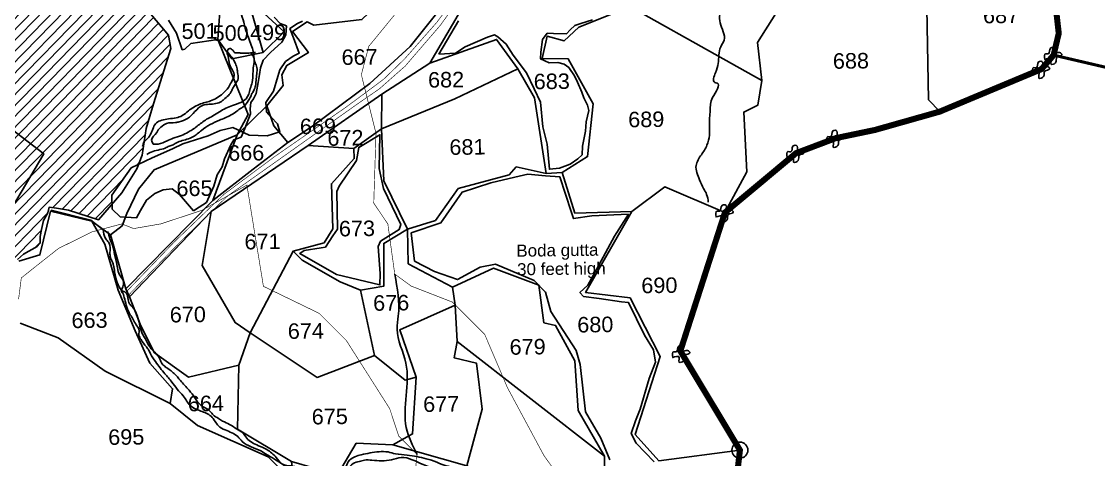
# Model space of a CAD drawing. Header units: feet. Extents: x 806214 to 813245, y 1575800 to 1585148.
# Drawn here: x 810558 to 812339, y 1578475 to 1579199 of the extents above; entities that cross this region are included whole.
import ezdxf
from ezdxf.enums import TextEntityAlignment as Align

# ---------------------------------------------------------------- set-up
doc = ezdxf.new("R2010")
doc.units = ezdxf.units.FT
doc.header["$LTSCALE"] = 15
doc.header["$MEASUREMENT"] = 0
doc.linetypes.add('HIDDEN2', pattern=[0.1875, 0.125, -0.0625])
for name, color, linetype in [('HILL', 17, 'Continuous'), ('PLOT', 7, 'Continuous'), ('PLOT NO', 7, 'Continuous'), ('ROADS', 6, 'Continuous'), ('TANKS-STREAM', 4, 'Continuous'), ('TEXT', 1, 'Continuous'), ('VILLAGE STONES', 240, 'Continuous')]:
    doc.layers.add(name, color=color, linetype=linetype)
doc.layers.add('VILLAGE BOUNDRY', color=5, linetype='HIDDEN2', lineweight=100)
doc.styles.get("Standard").update_dxf_attribs({"font": 'arial.ttf'})
doc.linetypes.add('DOTS', pattern='A,1e-06,-3,["●",Standard,S=3,R=0,X=-1.25,Y=-1.25],-3', length=6.000001)

msp = doc.modelspace()

# ---------------------------------------------------------------- hatches: boundary and pattern name
at = {"layer": 'TANKS-STREAM', "lineweight": -2}
h = msp.add_hatch(dxfattribs=at)
h.set_pattern_fill('ANSI31', color=256, scale=100.369489, angle=0.7338)
h.set_pattern_definition([(45.73384044, (17359.115, -16106.09), (-8.984388055, 8.7571433), [])])
edge = h.paths.add_edge_path()
edge.add_line((810805.1, 1579154.3), (810801.6, 1579176.2))
edge.add_line((810801.6, 1579176.2), (810769.3, 1579214.2))
edge.add_line((810769.3, 1579214.2), (810729.1, 1579244.7))
edge.add_line((810729.1, 1579244.7), (810663.8, 1579279.4))
edge.add_line((810663.8, 1579279.4), (810622.4, 1579308.5))
edge.add_line((810622.4, 1579308.5), (810586.2, 1579323.2))
edge.add_line((810586.2, 1579323.2), (810516.5, 1579335.7))
edge.add_line((810516.5, 1579335.7), (810497.8, 1579335.4))
edge.add_line((810497.8, 1579335.4), (810497.3, 1579327.8))
edge.add_line((810497.3, 1579327.8), (810452.7, 1579308.1))
edge.add_line((810452.7, 1579308.1), (810424.6, 1579305.9))
edge.add_line((810424.6, 1579305.9), (810372.1, 1579320.7))
edge.add_line((810372.1, 1579320.7), (810282.1, 1579304.7))
edge.add_line((810282.1, 1579304.7), (810244.8, 1579215.2))
edge.add_line((810244.8, 1579215.2), (810230, 1579179.6))
edge.add_line((810230, 1579179.6), (810230.5, 1579144.4))
edge.add_line((810230.5, 1579144.4), (810218, 1579141.2))
edge.add_line((810218, 1579141.2), (810148.5, 1579153))
edge.add_line((810148.5, 1579153), (810144.5, 1579150.7))
edge.add_line((810144.5, 1579150.7), (810121.1, 1579113.5))
edge.add_line((810121.1, 1579113.5), (810088.8, 1579104.5))
edge.add_line((810088.8, 1579104.5), (810089.4, 1579094.6))
edge.add_line((810089.4, 1579094.6), (810087.6, 1579088.6))
edge.add_spline(control_points=[(810112.7, 1579096.6), (810111.8, 1579096.3), (810107.7, 1579095.2), (810103.2, 1579091.5), (810095.3, 1579090.4), (810090.9, 1579089.2), (810087.6, 1579088.6)], knot_values=[0, 0, 0, 0, 2.822259, 12.510309, 16.571064, 26.378618, 26.378618, 26.378618, 26.378618], degree=3, periodic=0)
edge.add_line((810087.6, 1579088.6), (810079, 1579059.4))
edge.add_line((810079, 1579059.4), (810086.4, 1579022.4))
edge.add_line((810086.4, 1579022.4), (810085.6, 1579010.8))
edge.add_line((810085.6, 1579010.8), (810063.8, 1578989.7))
edge.add_line((810063.8, 1578989.7), (810040.6, 1578972.8))
edge.add_line((810040.6, 1578972.8), (810037.8, 1578965.7))
edge.add_line((810037.8, 1578965.7), (810065, 1578975.3))
edge.add_line((810065, 1578975.3), (810091.7, 1578981.4))
edge.add_line((810091.7, 1578981.4), (810135.9, 1578996.9))
edge.add_line((810135.9, 1578996.9), (810167, 1578999.2))
edge.add_line((810167, 1578999.2), (810163, 1578963.8))
edge.add_line((810163, 1578963.8), (810220.8, 1578957.3))
edge.add_line((810220.8, 1578957.3), (810267.1, 1578952.1))
edge.add_line((810267.1, 1578952.1), (810326.3, 1578938.9))
edge.add_line((810326.3, 1578938.9), (810362.9, 1578922.3))
edge.add_line((810362.9, 1578922.3), (810367.4, 1578897.9))
edge.add_line((810367.4, 1578897.9), (810373.2, 1578878.3))
edge.add_line((810373.2, 1578878.3), (810407.8, 1578854.4))
edge.add_line((810407.8, 1578854.4), (810411.7, 1578841.2))
edge.add_line((810411.7, 1578841.2), (810415.8, 1578830.9))
edge.add_line((810415.8, 1578830.9), (810429.3, 1578839.1))
edge.add_line((810429.3, 1578839.1), (810451.8, 1578820.5))
edge.add_line((810451.8, 1578820.5), (810468.2, 1578787.7))
edge.add_line((810468.2, 1578787.7), (810476.7, 1578761.8))
edge.add_line((810476.7, 1578761.8), (810483.6, 1578753.5))
edge.add_line((810483.6, 1578753.5), (810512.8, 1578746.9))
edge.add_line((810512.8, 1578746.9), (810529.2, 1578743.7))
edge.add_line((810529.2, 1578743.7), (810535.8, 1578752))
edge.add_line((810535.8, 1578752), (810542.2, 1578765.1))
edge.add_line((810542.2, 1578765.1), (810542.8, 1578788.4))
edge.add_line((810542.8, 1578788.4), (810551.5, 1578805.1))
edge.add_line((810551.5, 1578805.1), (810561.5, 1578813.9))
edge.add_line((810561.5, 1578813.9), (810584.3, 1578826.5))
edge.add_line((810584.3, 1578826.5), (810589, 1578832.2))
edge.add_line((810589, 1578832.2), (810589.1, 1578843.5))
edge.add_line((810589.1, 1578843.5), (810591.4, 1578855.1))
edge.add_line((810591.4, 1578855.1), (810594.6, 1578869.8))
edge.add_line((810594.6, 1578869.8), (810601.6, 1578882.7))
edge.add_line((810601.6, 1578882.7), (810604.2, 1578892))
edge.add_line((810604.2, 1578892), (810616.2, 1578890.1))
edge.add_line((810616.2, 1578890.1), (810636, 1578887))
edge.add_line((810636, 1578887), (810685.6, 1578870.8))
edge.add_line((810685.6, 1578870.8), (810708.1, 1578896.9))
edge.add_line((810708.1, 1578896.9), (810707.6, 1578911.5))
edge.add_line((810707.6, 1578911.5), (810739.9, 1578956.8))
edge.add_line((810739.9, 1578956.8), (810751.9, 1578962.5))
edge.add_line((810751.9, 1578962.5), (810757.6, 1578977.9))
edge.add_line((810757.6, 1578977.9), (810764.2, 1579021.8))
edge.add_line((810764.2, 1579021.8), (810776.7, 1579062.4))
edge.add_line((810776.7, 1579062.4), (810805.1, 1579154.3))
h.paths.add_polyline_path([(810476.9, 1578722.7), (810528.2, 1578723.4), (810527.9, 1578751.1), (810476.5, 1578750.4)], flags=9)
h.paths.add_polyline_path([(810488, 1578921.6), (810539.2, 1578922.3), (810538.8, 1578949.5), (810487.6, 1578948.8)], flags=24)
h.paths.add_polyline_path([(810176.8, 1579027.9), (810228, 1579028.5), (810227.6, 1579055.8), (810176.5, 1579055.1)], flags=24)
h.paths.add_polyline_path([(810095.4, 1579027.5), (810146.8, 1579028.2), (810146.4, 1579055.9), (810095.1, 1579055.2)], flags=24)
h.paths.add_polyline_path([(810511.9, 1579072.2), (810546.1, 1579072.7), (810545.9, 1579091.1), (810511.7, 1579090.7)], flags=24)
h.paths.add_polyline_path([(810444.9, 1579305.6), (810479.1, 1579306), (810478.9, 1579324.5), (810444.6, 1579324)], flags=24)

# ---------------------------------------------------------------- linework, layer by layer
at = {"layer": 'HILL', "lineweight": -2}
for points in [[(810975.9, 1579205.9), (810985.8, 1579195.4), (810996.4, 1579191.4), (810995.2, 1579176.9), (810988.7, 1579164.6), (810970, 1579147.6), (810957.6, 1579134.9), (810953.2, 1579122.2), (810951.6, 1579111.1), (810949.6, 1579097.8), (810946.1, 1579080), (810941.7, 1579070.7), (810937.7, 1579065), (810936.5, 1579054.2), (810936.8, 1579046.4), (810927.6, 1579022.1), (810921.3, 1579007.5), (810909.3, 1579003.3), (810904.2, 1578994.9), (810894.1, 1578971.6), (810890.1, 1578958.6), (810881.6, 1578945.5), (810876.3, 1578926.7), (810863.9, 1578899.5), (810852.1, 1578892), (810842.8, 1578886)], [(810842.8, 1578886), (810819.4, 1578912.9), (810807.4, 1578922.1), (810792.3, 1578920.3), (810778.9, 1578914.3), (810764.7, 1578903.5), (810754.8, 1578886.2), (810748.6, 1578874.2), (810721.6, 1578876), (810708.4, 1578888.5), (810707.6, 1578911.5), (810739.9, 1578956.8), (810774.4, 1578973.1), (810807.9, 1578988.4), (810825.3, 1578996.3), (810866.7, 1579009.5), (810887, 1579018.3), (810907.6, 1579023.5), (810934.8, 1579011), (810964.3, 1579009.8), (810985.4, 1579016.1), (810981.4, 1579029.5), (810971.3, 1579040.6), (810963.3, 1579049.3), (810962.2, 1579064.8), (810975, 1579083.5), (810982.1, 1579108.1), (810985.2, 1579118.9), (810995, 1579132.8), (811007.6, 1579141.5), (811017.4, 1579146.4), (811007.8, 1579171.7), (811002, 1579187), (811014.4, 1579195.7), (811023.1, 1579199.5)], [(811502.5, 1579201.7), (811482.8, 1579195.4), (811473.1, 1579192.2), (811465.2, 1579184.9), (811459.4, 1579178.6), (811437.8, 1579178.7), (811427.5, 1579179.7), (811419.9, 1579168.9), (811416.7, 1579148), (811416.5, 1579137), (811430.8, 1579130.6), (811445.2, 1579131), (811455.6, 1579128.3), (811463.3, 1579122.7), (811472.8, 1579109.1), (811477.5, 1579098.5), (811484.5, 1579082.2), (811488.2, 1579072.6), (811494, 1579060.7), (811496.1, 1579051.4), (811492, 1579032.7), (811490.6, 1579017.6), (811486, 1578992.4), (811485.1, 1578978.2), (811478.3, 1578971.5), (811465.6, 1578962.8), (811448, 1578956.2), (811431.2, 1578954.5), (811427.2, 1578996), (811420.2, 1579024.9), (811416.6, 1579065.5), (811405.9, 1579087.3), (811393.2, 1579114.2), (811371.1, 1579143.2), (811359.7, 1579161.4), (811345.8, 1579173.7), (811340.5, 1579176.9), (811328.9, 1579173.1), (811291.6, 1579156.9), (811275.8, 1579146.6), (811248.2, 1579144.8)], [(811248.2, 1579144.8), (811280.8, 1579200.1)], [(811083.6, 1578926.5), (811112.1, 1578968.8), (811115.8, 1578990.7), (811151, 1579011.6), (811149.6, 1578956), (811156.8, 1578922.7), (811185.4, 1578863), (811182.7, 1578854.6), (811151.6, 1578835.5), (811148.1, 1578826.8), (811151.3, 1578782.2), (811150.9, 1578763.3), (811079.3, 1578780.2), (811018.4, 1578815.4), (811025.8, 1578820.3), (811053.6, 1578824.6), (811060.9, 1578825.7), (811073.2, 1578844.2), (811080.7, 1578855.4), (811079.7, 1578917.5), (811083.6, 1578926.5)], [(811202.6, 1578849.5), (811251.8, 1578865.9), (811286.8, 1578916.5), (811334.4, 1578931.8), (811374, 1578941.2), (811395.4, 1578946.2), (811424.5, 1578943.7), (811448.4, 1578941.7), (811466.9, 1578884.9), (811470.8, 1578873), (811501, 1578877.3), (811561.6, 1578880), (811538.9, 1578843.8), (811512.9, 1578796), (811494.9, 1578762.9), (811481.6, 1578750.8), (811487.5, 1578744.3), (811513.5, 1578740.7), (811550.2, 1578735.5), (811561.9, 1578733.9), (811588.3, 1578679.9), (811603.1, 1578656), (811606.4, 1578635.4), (811596.1, 1578608.3), (811581.1, 1578557.7), (811573.7, 1578538.4), (811566.4, 1578517.5), (811574.6, 1578501.7), (811604.3, 1578470.6)], [(811531.2, 1578474.2), (811516.4, 1578510), (811491, 1578553.5), (811482.2, 1578631.4), (811475.1, 1578655), (811433.4, 1578719.5), (811424.6, 1578751.1), (811405.9, 1578770.5), (811342, 1578797.7), (811316.5, 1578792.4), (811279.4, 1578772), (811241, 1578785.2), (811208, 1578802.6), (811202.6, 1578849.5)]]:
    msp.add_lwpolyline(points, dxfattribs=at)
at = {"layer": 'PLOT', "lineweight": -2}
for points in [[(812052.5, 1579585.7), (812050.9, 1579436.2), (812053.9, 1579281.8), (812058, 1579069.1), (812076.5, 1579049.8)], [(810964.1, 1579059.6), (810991.1, 1579093.2), (810988.6, 1579110.5), (810997.2, 1579126.3), (811032.6, 1579147.4), (811006.1, 1579182.2), (811030.4, 1579198.2), (811041.6, 1579193), (811121.1, 1579202.1), (811173.8, 1579252.7), (811249.4, 1579273.9), (811267, 1579240.5), (811201.1, 1579157.6), (811134, 1579096.1), (811039.2, 1579026), (810998.4, 1578998.5)], [(811032.3, 1578993.9), (811154.2, 1579078.6), (811233.5, 1579129.8), (811317.7, 1579274.3)], [(811782.4, 1579101), (811495.4, 1579262.6), (811507.9, 1579231.9), (811536.6, 1579212.1), (811479.5, 1579189.2), (811455.7, 1579166.7), (811427.2, 1579174.5), (811419, 1579137.4), (811462.3, 1579137), (811503.3, 1579062.7), (811494.3, 1578975.4), (811452.2, 1578949.1), (811473.3, 1578882), (811567.3, 1578884.6)], [(811829.4, 1579250.1), (811774.9, 1579164.3), (811782.4, 1579101), (811775.8, 1579060.6), (811752.3, 1579048.9), (811757.5, 1578950.5), (811721.3, 1578882.9), (811622, 1578925.4), (811567.3, 1578884.6), (811491, 1578750.7), (811564.5, 1578742.1), (811614.3, 1578644.7), (811573, 1578515.9), (811612.1, 1578472.5), (811746.1, 1578490)], [(810882.7, 1579169), (810906.1, 1579137.1), (810958, 1579147.8), (810937.7, 1579219), (810902.7, 1579232.1)], [(810886.4, 1579215.2), (810882.7, 1579169)], [(810937.7, 1579219), (810959.7, 1579212), (810992.6, 1579181.5), (810958, 1579147.8)], [(810801.2, 1579201.2), (810814.7, 1579179.5), (810824.2, 1579152.1), (810828.1, 1579153.1), (810838.3, 1579162.6), (810882.7, 1579169), (810932.9, 1579045.3), (810914.8, 1579011.4), (810777.4, 1578953.7), (810751.8, 1578921.5), (810732.6, 1578881.5), (810724.7, 1578861.1), (810705.5, 1578846.1), (810674.6, 1578868.8), (810606.2, 1578885.4), (810588.8, 1578812.9), (810553.9, 1578802.5)], [(811233.5, 1579129.8), (811343.8, 1579169.1), (811379.1, 1579120.3), (811406.2, 1579072.8), (811425.7, 1578947.5), (811452.2, 1578949.1)], [(811425.7, 1578947.5), (811376.4, 1578958.4), (811364.5, 1578945.1), (811280.5, 1578922.4), (811242.6, 1578869.8), (811196.5, 1578855.5), (811157.4, 1578935.1), (811153.4, 1579021.4), (811274.7, 1579071.1), (811379.1, 1579120.3)], [(811153.4, 1579021.4), (811154.2, 1579078.6)], [(810874.8, 1578902.7), (810941.2, 1578954.8), (810998.4, 1578998.5), (810975.3, 1579026.3), (810964.1, 1579059.6), (810914.8, 1579011.4)], [(810450.9, 1578886.1), (810543.5, 1579019.5), (810595, 1578980.2), (810512.6, 1578841.2), (810450.9, 1578886.1)], [(810730.6, 1578756.8), (810874.8, 1578902.7), (810914.8, 1579011.4)], [(811153.4, 1579021.4), (811108, 1578988.6)], [(810872.1, 1578884.5), (811032.3, 1578993.9), (811108, 1578988.6), (811108.4, 1578972), (811070.6, 1578930.4), (811073.1, 1578856.2), (811058.5, 1578832.6), (811007.6, 1578819.1), (810936.4, 1578684.1), (811047.2, 1578610.2), (811141.8, 1578646.5), (811192.7, 1578606), (811210.8, 1578610.9), (811183.8, 1578688.8), (811275.5, 1578729.8), (811270.7, 1578759.3), (811197.5, 1578798.3), (811196.5, 1578855.5), (811157.3, 1578831.9), (811157.6, 1578761.4), (811118.9, 1578754.7), (811085.2, 1578768.5), (811022.4, 1578803.9), (811007.6, 1578819.1)], [(810917.5, 1578630.4), (810936.4, 1578684.1), (810911.4, 1578700.9), (810857.2, 1578795.2), (810872.1, 1578884.5), (810737, 1578743.4)], [(810674.6, 1578868.8), (810696, 1578830.7), (810717.9, 1578754.8), (810746, 1578687.2), (810770.5, 1578634), (810808, 1578591.4), (810804.1, 1578566.9)], [(810705.5, 1578846.1), (810730.6, 1578756.8), (810737, 1578743.4), (810755.8, 1578695.7), (810778.3, 1578651), (810834.5, 1578610.8), (810917.5, 1578630.4), (810915.2, 1578524.8), (811004.5, 1578471.1), (811008.6, 1578436.6)], [(811270.7, 1578759.3), (811338.4, 1578791.2), (811413.5, 1578763), (811422, 1578700.7), (811441.3, 1578696.4), (811472.9, 1578637.5), (811478.6, 1578555.7), (811522, 1578480.1), (811278.4, 1578669.4), (811275.5, 1578729.8)], [(811118.9, 1578754.7), (811141.8, 1578646.5)], [(810501.8, 1578421.8), (810544.3, 1578418.2), (810554.4, 1578366.9), (810588.6, 1578359.1), (810654.7, 1578394.4), (810663.1, 1578413.5), (810741.5, 1578449.4), (810790.8, 1578461.4), (810847.2, 1578455.1), (810858.6, 1578427.2), (810886.4, 1578408.6), (810916.2, 1578442.1), (810962.6, 1578443.2), (810999.9, 1578427.8), (811008.6, 1578436.6), (810966, 1578479.2), (810849.1, 1578530.5), (810804.1, 1578566.9), (810696.8, 1578620.6), (810619.2, 1578675.5), (810556.3, 1578700.2)], [(811278.4, 1578669.4), (811273.7, 1578642.5), (811310.8, 1578633.6), (811319.8, 1578557.6), (811294.5, 1578464.3), (811365, 1578427.8), (811386.1, 1578371.2), (811437.1, 1578327), (811506.2, 1578304.8)], [(811172.3, 1578498.8), (811205, 1578516.8), (811210.8, 1578610.9)], [(811294.5, 1578464.3), (811172.3, 1578498.8), (811111.8, 1578501.5), (811080.7, 1578449.3), (811004.5, 1578471.1)], [(811520.8, 1578381.8), (811522, 1578480.1)]]:
    msp.add_lwpolyline(points, dxfattribs=at)
at = {"layer": 'ROADS', "linetype": 'HIDDEN2', "lineweight": -2, "ltscale": 10, "const_width": 1}
for points in [[(810730.4, 1578750.6), (810809.9, 1578833.3), (810892.9, 1578912.9), (810976.8, 1578975.4), (811095.2, 1579057.4), (811156.8, 1579103.1), (811191.6, 1579136.8), (811245.2, 1579197.7), (811287, 1579254.2), (811357.7, 1579361.7), (811402.9, 1579389.9), (811453.9, 1579413.2), (811533.5, 1579472.7), (811622.7, 1579575.8), (811723.3, 1579692.1), (811786.5, 1579755.4), (811882.4, 1579829.3), (811998.3, 1579918.6), (812091.2, 1579978.9), (812165.5, 1580022), (812186.5, 1580034.1), (812206.5, 1580038.4)], [(811804.6, 1579756.8), (811756.3, 1579725.2), (811677.3, 1579624.2), (811583.8, 1579520.8), (811547.8, 1579473.4), (811492, 1579428.9), (811473.7, 1579412.8), (811413, 1579387.2), (811381.6, 1579368.5), (811362.7, 1579353.8), (811306.1, 1579269.1), (811250.8, 1579192.6), (811192.8, 1579125.2), (811150.2, 1579087.6), (811111.8, 1579061.1), (811005.6, 1578985.8), (810953.7, 1578949), (810899.3, 1578910.5), (810821.8, 1578835.4), (810734.9, 1578746)]]:
    msp.add_lwpolyline(points, dxfattribs=at)
at = {"layer": 'ROADS', "linetype": 'DOTS', "lineweight": -2, "ltscale": 0.15, "const_width": 1}
for points in [[(811462.7, 1578424.5), (811422.1, 1578481), (811361.9, 1578593), (811324, 1578681.7), (811270.7, 1578734.8), (811202.6, 1578761.3), (811175.4, 1578781.1), (811164, 1578863.9), (811140.7, 1578898.6), (811144.4, 1579013.8), (811120.2, 1579110.9), (811132.4, 1579157.6), (811175.8, 1579210.7)], [(811205.3, 1578413.4), (811212.2, 1578483), (811182, 1578513.4), (811166.9, 1578558.9), (811133.7, 1578611.1), (811095.5, 1578671.1), (811050.7, 1578716.1), (810958.3, 1578760.9), (810940.3, 1578870.8), (810931, 1578928.3), (810856.5, 1578886.5), (810788.8, 1578864.2), (810743.8, 1578856.4), (810724.1, 1578864.1), (810674.4, 1578850.8), (810619.3, 1578823.4), (810576.8, 1578789.8), (810558, 1578774.8), (810553.5, 1578739.7)]]:
    msp.add_lwpolyline(points, dxfattribs=at)
at = {"layer": 'ROADS', "linetype": 'DOTS', "lineweight": -2, "ltscale": 0.15}
msp.add_spline([(811175.4, 1578781.1), (811181.3, 1578711.8), (811179.2, 1578690.2), (811193.8, 1578634), (811194.5, 1578527.3), (811212.2, 1578483)], degree=3, dxfattribs=at)
at = {"layer": 'TANKS-STREAM', "lineweight": -2}
for points in [[(810769.3, 1579214.2), (810801.6, 1579176.2), (810805.1, 1579154.3), (810776.7, 1579062.4), (810764.2, 1579021.8), (810757.6, 1578977.9), (810749.2, 1578955.2), (810724.3, 1578915.7), (810685.6, 1578870.8), (810636, 1578887), (810616.2, 1578890.1), (810604.2, 1578892), (810601.6, 1578882.7), (810594.6, 1578869.8), (810591.4, 1578855.1), (810589.1, 1578843.5), (810589, 1578832.2), (810584.3, 1578826.5), (810561.5, 1578813.9), (810551.5, 1578805.1)], [(810693.2, 1578854.3), (810672.7, 1578870.1), (810607.5, 1578886.7)]]:
    msp.add_lwpolyline(points, dxfattribs=at)
for points in [[(811808.7, 1580005), (811802.4, 1579996.2), (811796.2, 1579989.6), (811790.1, 1579985.5), (811779, 1579978.2), (811774, 1579964), (811782, 1579933.8), (811794.3, 1579927.6), (811802.8, 1579915.6), (811813.8, 1579904), (811818.3, 1579897.5), (811825.3, 1579886.7), (811827.2, 1579878.1), (811829.9, 1579865.4), (811831.8, 1579857.7), (811832, 1579847.7), (811830.9, 1579832.9), (811835.5, 1579817.2), (811836.2, 1579807.6), (811833.5, 1579799.8), (811828.9, 1579788.1), (811825.9, 1579766.5), (811822.2, 1579760.5), (811813, 1579728.9), (811805.3, 1579719.5), (811799.9, 1579706.4), (811796.9, 1579698), (811791.1, 1579692.6), (811788.1, 1579683.3), (811785.4, 1579676.7), (811783.3, 1579671.4), (811774, 1579665.4), (811766.3, 1579659.1), (811760.8, 1579653.4), (811756.2, 1579649), (811747.3, 1579642.1), (811738, 1579638.3), (811733.4, 1579632), (811732.4, 1579618.4), (811734.1, 1579604.8), (811734.4, 1579582.1), (811734.5, 1579572.8), (811735.3, 1579559.8), (811735.4, 1579553.3), (811735.4, 1579548.3), (811739.1, 1579531.6), (811742.6, 1579522.6), (811744.6, 1579515.5), (811746.3, 1579501.7), (811746.7, 1579491.2), (811744.8, 1579475), (811742.7, 1579466.9), (811740.5, 1579454.6), (811732.8, 1579440.7), (811729.8, 1579433.5), (811716.7, 1579404.8), (811719.4, 1579385), (811723.6, 1579368.2), (811724.8, 1579353.8), (811724.4, 1579340.4), (811726.1, 1579324.6), (811726.8, 1579314.1), (811727.9, 1579300.3), (811722.3, 1579278.9), (811728.9, 1579264.7), (811728.5, 1579254.8), (811722.2, 1579244.8), (811715.4, 1579230.8), (811712.7, 1579210.4), (811713.3, 1579196.6), (811720.2, 1579167.9), (811714.3, 1579156.9), (811710.2, 1579129.6), (811705.5, 1579114.1), (811704.7, 1579098.2), (811708.2, 1579097), (811701, 1579073.1), (811696.8, 1579052.2), (811695.7, 1579025.9), (811695.8, 1579011), (811691.6, 1578994.1), (811682.4, 1578978.6), (811673.6, 1578960.6), (811679.4, 1578937.2), (811686.1, 1578922.4), (811691.1, 1578913), (811693.8, 1578900.1)], [(810559.6, 1579334), (810566.9, 1579341.5), (810583.7, 1579346.6), (810596.3, 1579347), (810609.5, 1579343.2), (810613.5, 1579339.9), (810617.3, 1579335.1), (810619.2, 1579325.9), (810621.5, 1579318.6), (810635.8, 1579307), (810649, 1579301.3), (810665.1, 1579291.1), (810678.7, 1579286.1), (810687.3, 1579280.4), (810699, 1579275.3), (810705.5, 1579272.3), (810712.3, 1579267.2), (810722.5, 1579261.5), (810728.7, 1579257.6), (810738.9, 1579254.1), (810747.5, 1579254.5), (810759.7, 1579254), (810772.3, 1579250.5), (810785.4, 1579243.3), (810811, 1579237.6), (810841.6, 1579237.9), (810853.6, 1579237.8), (810861.4, 1579236.5), (810869.9, 1579238.3), (810875.1, 1579240.3), (810884.5, 1579240.6), (810891.2, 1579237.1), (810895.5, 1579230.8), (810898.8, 1579223.5), (810916.8, 1579220.1), (810920.2, 1579214.3), (810925.8, 1579197.5), (810928, 1579188), (810933.7, 1579172.5), (810938.2, 1579159.5), (810941.6, 1579149.1), (810943.8, 1579132.9), (810947, 1579125.1), (810946.3, 1579104.1), (810945.3, 1579092.6), (810942.3, 1579084.7), (810938.8, 1579078.5), (810935.5, 1579071.2), (810933.1, 1579067.5), (810926, 1579058.4), (810921.4, 1579055.6), (810914.2, 1579050.3), (810894.9, 1579039.5), (810885.6, 1579035.7), (810855.9, 1579018.8), (810841.8, 1579008), (810821.5, 1579001), (810812.5, 1578997), (810808.8, 1578994.8), (810802.2, 1578992.6), (810796.1, 1578989.5), (810784, 1578986.3), (810772.8, 1578982.8), (810765.3, 1578979.1)], [(810758.2, 1578992), (810760.8, 1578999.3), (810767.4, 1579006.1), (810771.9, 1579013.1), (810776.3, 1579023.5), (810781.6, 1579031.5), (810790.1, 1579035.5), (810801.6, 1579037.8), (810814, 1579039.5), (810824, 1579043.2), (810834.2, 1579050.9), (810852, 1579061.5), (810861.7, 1579064.9), (810870.8, 1579067.5), (810891, 1579079.7), (810900.3, 1579089.9), (810905.3, 1579098.7), (810909.8, 1579109.1), (810902.2, 1579128.1), (810899.9, 1579141.1), (810898.6, 1579150.2), (810902.5, 1579154.2), (810908, 1579150.6), (810910.5, 1579147.6), (810916, 1579146.8), (810922, 1579146.6), (810933.9, 1579146.7), (810945.4, 1579147.8)], [(810776.2, 1578996.1), (810773.4, 1579002.8), (810782.1, 1579015.2), (810784.5, 1579019.7), (810793.8, 1579027.7), (810798.2, 1579030.1), (810812.7, 1579031.6), (810819.1, 1579033), (810832.6, 1579038.2), (810857.8, 1579060), (810868.4, 1579061.9), (810888.9, 1579066.7), (810892.6, 1579069.7), (810900.4, 1579076.3), (810905.5, 1579083.7), (810907.8, 1579088.5), (810911.3, 1579094.6), (810916.5, 1579104.6), (810915.6, 1579114.4), (810914.7, 1579120.5), (810912, 1579129.5), (810898.3, 1579149)], [(810776.2, 1578996.1), (810784.5, 1578996.2), (810798.9, 1579001.3), (810809.3, 1579005.9), (810822.7, 1579010.1), (810833.9, 1579015.9), (810840.5, 1579019.7), (810848.8, 1579025.7), (810856.2, 1579031.5), (810864.4, 1579037.2), (810874.8, 1579042.7), (810896.4, 1579055.5), (810907.3, 1579059.7), (810920.7, 1579065), (810929.7, 1579071), (810936.5, 1579087.8), (810939.6, 1579098.1), (810941, 1579112.8), (810941.9, 1579125.1), (810942.8, 1579137.8), (810937.6, 1579147)], [(810693.2, 1578854.3), (810696.9, 1578840.9), (810698.8, 1578837.9), (810703.1, 1578832.4), (810704.6, 1578816.4), (810705.3, 1578808.5), (810708.7, 1578800.9), (810710.3, 1578795.7), (810714.2, 1578774.5), (810719.7, 1578760.1), (810725.8, 1578749.6), (810728.9, 1578739.9), (810738.2, 1578713.9), (810743, 1578706.2), (810747.9, 1578697.1), (810752.5, 1578689.8), (810752.5, 1578680.5), (810755.9, 1578673.1), (810764.8, 1578660.7), (810768.5, 1578655.8), (810771.6, 1578649.2), (810779.8, 1578636.4), (810795.5, 1578616.1), (810806.9, 1578602.6), (810815.5, 1578591.1), (810825.8, 1578579.7), (810837.3, 1578563.9), (810854.8, 1578554.6), (810871.7, 1578546.1), (810878.5, 1578537.5), (810883.8, 1578530.3), (810894.9, 1578523.5), (810915.8, 1578512.5), (810923.2, 1578504.5), (810953.8, 1578488.7), (810964.4, 1578482.2), (810973.1, 1578477.1), (811000.6, 1578459.2), (811014.4, 1578450.4), (811033.9, 1578445.1), (811062.7, 1578437.7), (811079.5, 1578436.1), (811083, 1578436.8), (811090.4, 1578446.1), (811097.2, 1578456.1), (811106.6, 1578468.1), (811116.7, 1578471.1), (811125.4, 1578473.5), (811137.6, 1578473.4), (811169.9, 1578474.1), (811186.1, 1578477.8), (811222.5, 1578466.1), (811244.4, 1578459.1), (811268.5, 1578451), (811292.7, 1578444.1), (811316.7, 1578434.2), (811346.2, 1578420.6), (811365.2, 1578401.8), (811372.4, 1578387.7), (811378.5, 1578362.7), (811392.9, 1578349.2), (811414.7, 1578326.6), (811444.1, 1578312.5), (811455.3, 1578304.8), (811469.3, 1578296.9), (811487.8, 1578286), (811492.1, 1578271.6), (811497.9, 1578265), (811531, 1578242), (811554.3, 1578235.3), (811570.7, 1578224.4), (811573.7, 1578222.2), (811583.3, 1578215.3), (811601.4, 1578205.4), (811624.2, 1578190.4), (811638.3, 1578181.3), (811658.3, 1578159), (811676.4, 1578143.5), (811686.4, 1578133.1), (811698.5, 1578124.5), (811694, 1578108), (811702.9, 1578091.6), (811697.3, 1578072.9), (811699, 1578056.2), (811704.4, 1578035.5), (811704.2, 1578020.5), (811704.2, 1577994.4), (811705.5, 1577976.2), (811706.6, 1577951.8), (811706, 1577940.9), (811703.8, 1577909.9), (811701.8, 1577898.2), (811700.8, 1577878.6), (811702.2, 1577860), (811694.4, 1577827.3), (811693.4, 1577816.8)], [(810701.2, 1578851.6), (810703.1, 1578843.7), (810706.4, 1578834.1), (810708.7, 1578829.1), (810712.2, 1578813.4), (810713.2, 1578809.3), (810715.6, 1578800.1), (810717.6, 1578788.3), (810721.9, 1578777.7), (810726.9, 1578764.7), (810725, 1578751.3), (810725.7, 1578751.7)], [(810723.8, 1578753.4), (810730.4, 1578750.6), (810737.1, 1578731.8), (810740.4, 1578728.2), (810750.9, 1578708.6), (810758.6, 1578681.7), (810762.8, 1578674.7), (810767.3, 1578666), (810775, 1578655.3), (810783.9, 1578646.2), (810787.2, 1578640.4), (810790.9, 1578632.6), (810796.6, 1578627.5), (810804, 1578622.3), (810810.9, 1578616.5), (810821.1, 1578605.2), (810835.3, 1578589.1), (810845, 1578576.7), (810854.9, 1578564.2), (810870.4, 1578554.1), (810875.1, 1578548.3), (810884, 1578542.4), (810890.9, 1578538.1), (810902.4, 1578532.6), (810914, 1578525.2), (810924.1, 1578518.2), (810930.6, 1578509.8), (810950.1, 1578497.4), (810963.8, 1578491), (810979.4, 1578477.8), (810988.8, 1578467.4), (811012.8, 1578462.1), (811021.2, 1578457.4), (811043.7, 1578449.4), (811057.5, 1578445.9), (811066.7, 1578445), (811076, 1578443.7), (811079.9, 1578446.6), (811086.7, 1578452.8), (811093.9, 1578461), (811098.6, 1578470.8), (811109.5, 1578478.9), (811119.9, 1578482.5), (811134.5, 1578485.3), (811164.3, 1578487), (811176.6, 1578484), (811196.1, 1578481.8), (811227.2, 1578475.9), (811236.3, 1578473.3), (811253.7, 1578466.4), (811281.4, 1578459.7), (811294.1, 1578456.7), (811329.7, 1578437.3), (811340.4, 1578434.8), (811359.6, 1578422.8), (811368.7, 1578405.6), (811374.7, 1578391), (811377.9, 1578385.7), (811384.7, 1578372.1), (811390.7, 1578361.7), (811415.7, 1578338), (811435.4, 1578325.6), (811450.4, 1578318), (811464.6, 1578309.9), (811482.3, 1578303.3), (811496.7, 1578301.3), (811517.8, 1578297.4), (811530.7, 1578296.3), (811568.1, 1578289.6), (811583.8, 1578285.7), (811592.1, 1578281.6), (811602.7, 1578275.6), (811614, 1578270.4), (811631.1, 1578268.5), (811639.9, 1578269.5), (811646.5, 1578270.4), (811656.5, 1578267.8), (811665.6, 1578266.5), (811678, 1578266.6), (811684.6, 1578265.2), (811695.7, 1578260.5), (811707.5, 1578256.5), (811714.9, 1578246.8)]]:
    msp.add_spline(points, degree=3, dxfattribs=at)
at = {"layer": 'VILLAGE BOUNDRY', "lineweight": -2, "ltscale": 10, "const_width": 10}
msp.add_lwpolyline([(812265.7, 1579246.1), (812273.2, 1579179.2), (812264.7, 1579143.2), (812244.7, 1579120.1), (812076.5, 1579049.8), (811969.5, 1579019.5), (811904.7, 1579006), (811838.9, 1578981.1), (811721.3, 1578882.9), (811647.6, 1578654), (811746.1, 1578490), (811732.2, 1578371.2)], dxfattribs=at)
at = {"layer": 'VILLAGE BOUNDRY', "lineweight": -2, "ltscale": 25, "const_width": 5.02}
msp.add_lwpolyline([(812264.7, 1579143.2), (812386.8, 1579114.7)], dxfattribs=at)
at = {"layer": 'VILLAGE STONES', "lineweight": -2}
msp.add_circle((811746.1, 1578490), 13.2, dxfattribs=at)
for points in [[(812250.1, 1579136.1), (812251.7, 1579145.6), (812256.2, 1579145.5), (812259.9, 1579155), (812266.6, 1579154.6), (812267, 1579146.6), (812274.5, 1579147.7), (812278.3, 1579143.7), (812270.2, 1579139.7), (812268.1, 1579130.7), (812260.6, 1579128.3), (812259.8, 1579137.7), (812250.1, 1579136.1), (812250.3, 1579136.2)], [(812230.1, 1579113), (812231.6, 1579122.5), (812236.2, 1579122.4), (812239.8, 1579131.9), (812246.5, 1579131.5), (812246.9, 1579123.5), (812254.4, 1579124.6), (812258.2, 1579120.6), (812250.1, 1579116.6), (812248, 1579107.6), (812240.5, 1579105.2), (812239.7, 1579114.6), (812230.1, 1579113), (812230.2, 1579113.1)], [(811890.1, 1578998.9), (811891.6, 1579008.4), (811896.2, 1579008.3), (811899.8, 1579017.8), (811906.5, 1579017.4), (811906.9, 1579009.4), (811914.4, 1579010.5), (811918.2, 1579006.5), (811910.1, 1579002.5), (811908, 1578993.5), (811900.5, 1578991.1), (811899.7, 1579000.5), (811890.1, 1578998.9), (811890.2, 1578999)], [(811824.3, 1578974.1), (811825.9, 1578983.6), (811830.4, 1578983.4), (811834, 1578993), (811840.8, 1578992.6), (811841.2, 1578984.6), (811848.7, 1578985.7), (811852.5, 1578981.7), (811844.3, 1578977.7), (811842.3, 1578968.7), (811834.8, 1578966.3), (811834, 1578975.7), (811824.3, 1578974.1), (811824.5, 1578974.2)], [(811706.7, 1578875.8), (811708.3, 1578885.3), (811712.8, 1578885.2), (811716.5, 1578894.7), (811723.2, 1578894.3), (811723.6, 1578886.3), (811731.1, 1578887.4), (811734.9, 1578883.4), (811726.8, 1578879.4), (811724.7, 1578870.4), (811717.2, 1578868), (811716.4, 1578877.4), (811706.7, 1578875.8), (811706.9, 1578875.9)], [(811635.1, 1578643.3), (811636.7, 1578652.8), (811641.2, 1578652.7), (811644.9, 1578662.2), (811651.6, 1578661.8), (811652, 1578653.8), (811659.5, 1578654.9), (811663.3, 1578650.9), (811655.2, 1578647), (811653.1, 1578637.9), (811645.6, 1578635.6), (811644.8, 1578644.9), (811635.1, 1578643.3), (811635.3, 1578643.4)]]:
    msp.add_spline(points, degree=3, dxfattribs=at)

# ---------------------------------------------------------------- texts
at = {"layer": 'PLOT NO', "lineweight": -2}
for s, p in [('687', (812177.8, 1579208.9)), ('501', (810852.7, 1579183)), ('500', (810904.1, 1579179.8)), ('499', (810966, 1579180.6)), ('667', (811117.3, 1579140.1)), ('688', (811929.6, 1579133.8)), ('682', (811260.3, 1579102.6)), ('683', (811435, 1579099.9)), ('689', (811591.2, 1579037)), ('669', (811048.4, 1579025.6)), ('672', (811093.9, 1579006.4)), ('666', (810929.8, 1578981.6)), ('681', (811295.6, 1578991.4)), ('665', (810844.3, 1578923)), ('673', (811112.9, 1578856.6)), ('671', (810956.8, 1578835.1)), ('690', (811612.9, 1578762.6)), ('676', (811169.5, 1578733.6)), ('670', (810833.3, 1578714.3)), ('663', (810670.8, 1578704.9)), ('680', (811507, 1578697.7)), ('674', (811028.4, 1578687.1)), ('679', (811395.1, 1578660.9)), ('664', (810863.1, 1578567.3)), ('677', (811252.2, 1578566.3)), ('675', (811068, 1578545.7)), ('695', (810731.5, 1578511.8))]:
    msp.add_text(s, height=25.62, rotation=0.7338, dxfattribs=at).set_placement(p, align=Align.MIDDLE_CENTER)
at = {"layer": 'TEXT', "color": 7, "lineweight": -2}
for s, p in [('Boda gutta ', (811376.6, 1578809.8)), ('30 feet high ', (811377.8, 1578779))]:
    msp.add_text(s, height=20.074, rotation=0.7338, dxfattribs=at).set_placement(p)

doc.saveas('drawing.dxf')
